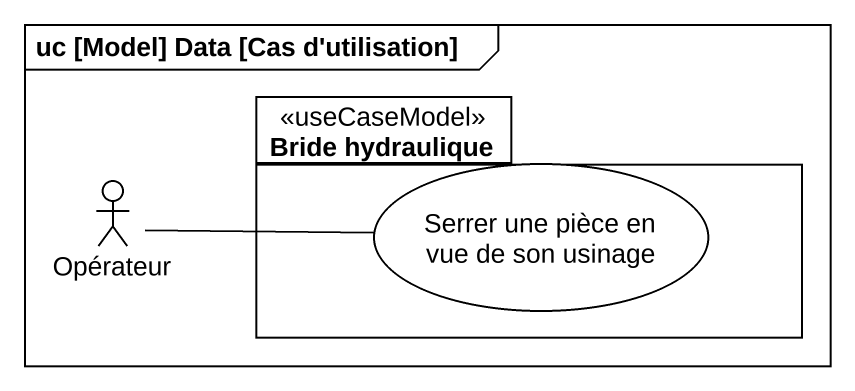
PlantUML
@startuml
mainframe uc [Model] Data [Cas d'utilisation]
package "Bride hydraulique" as Bride_hydraulique <<useCaseModel>> {
  usecase "Serrer une pièce en vue de son usinage" as Serrer_une_pièce_en_vue_de
}
actor Opérateur
Serrer_une_pièce_en_vue_de -left- Opérateur
@enduml
